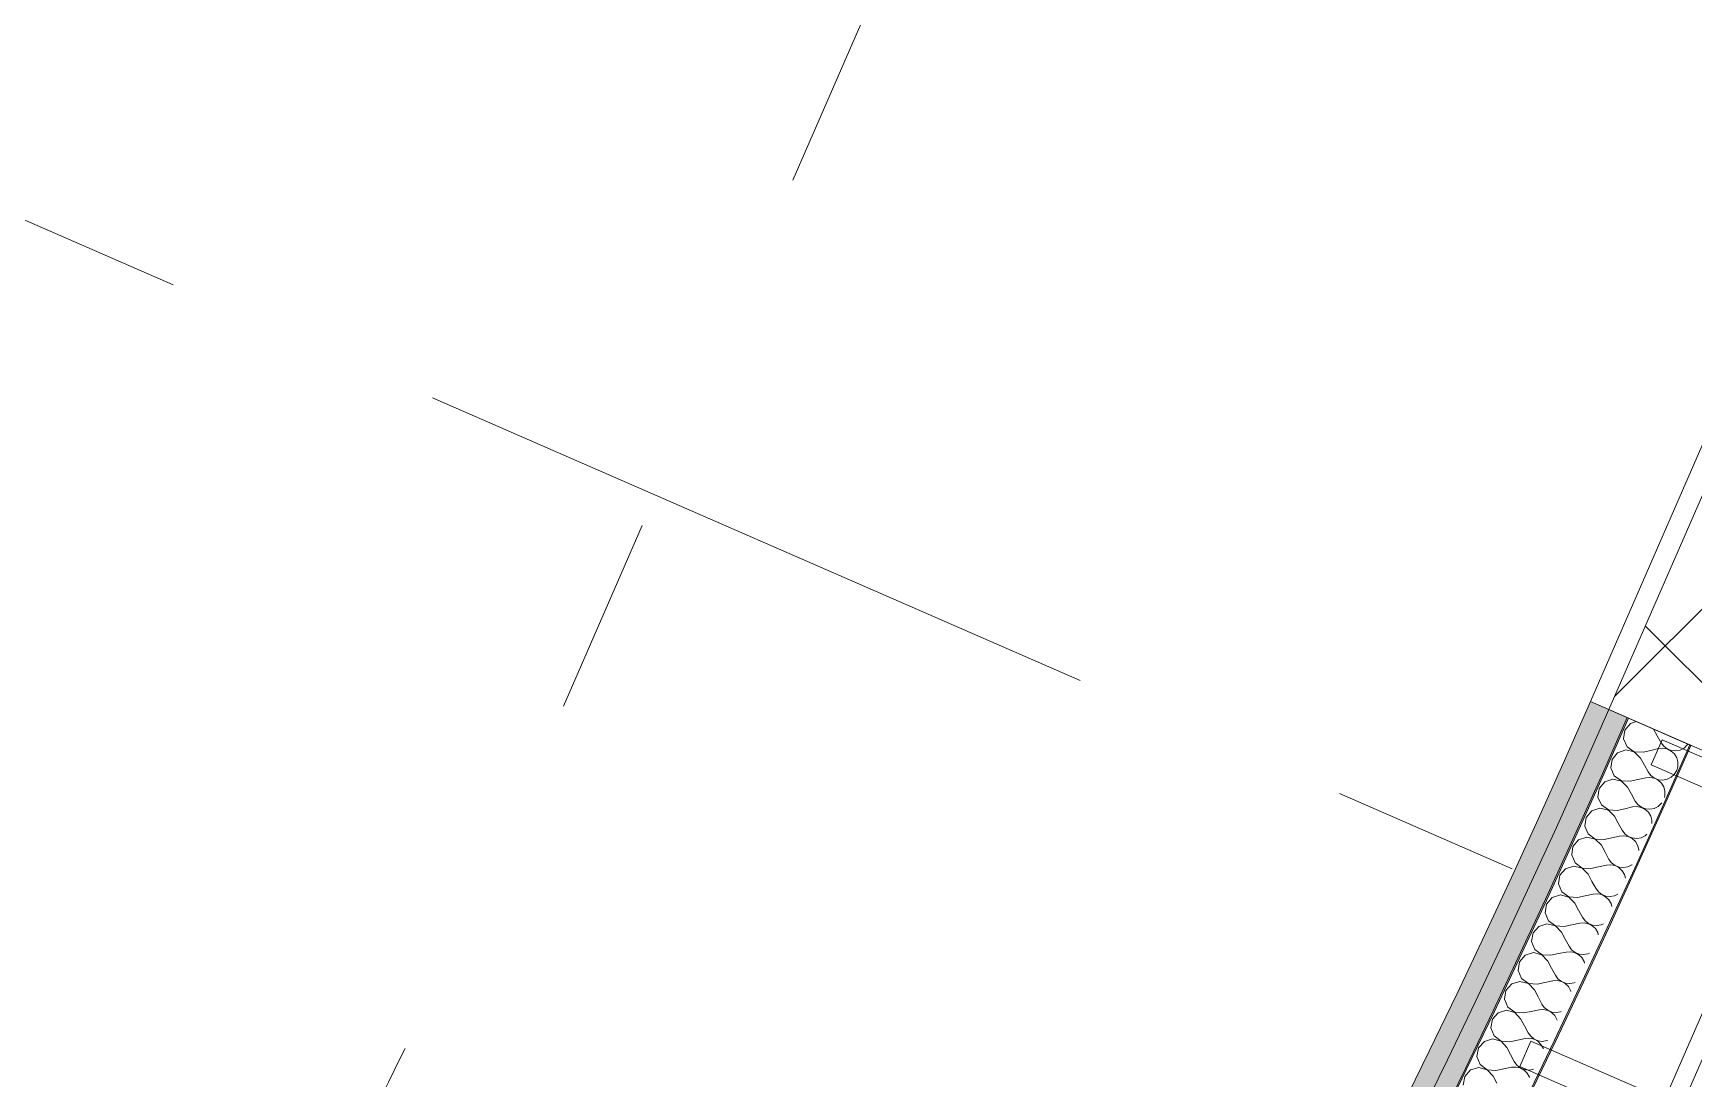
# Model space of a CAD drawing. Header units: millimetres. Extents: x -50172 to 90294, y -80883 to 956680.
# Drawn here: x -21261 to -20018, y -46654 to -45871 of the extents above; entities that cross this region are included whole.
import ezdxf
from ezdxf.enums import TextEntityAlignment as Align

# ---------------------------------------------------------------- set-up
doc = ezdxf.new("R2010")
doc.units = ezdxf.units.MM
doc.header["$MEASUREMENT"] = 0
doc.linetypes.add('Dashed', pattern=[564.444447, 282.222223, -282.222223])
doc.linetypes.add('Double Dashed', pattern=[1093.611073, 529.166651, -211.666656, 141.111112, -211.666656])
for name, color, linetype in [('COLUMN.IFC Import', 7, 'Continuous'), ('New_A-15-MG_Structural_Grid_Phase_2', 7, 'Continuous'), ('New_A-25-M_Wall_Int', 7, 'Continuous')]:
    doc.layers.add(name, color=color, linetype=linetype)
for name, color, linetype, lineweight in [('COLUMN.IFC Import_Pen_No__2', 8, 'Continuous', 15), ('New_A-25-M_Wall_Int_Pen_No__1', 7, 'Continuous', 13), ('New_A-25-M_Wall_Int_Pen_No__150', 7, 'Continuous', 0), ('New_A-35-M_FFE_Sanitary_Pen_No__1', 7, 'Continuous', 13), ('New_A-95-P_Drawing_Pen_No__191', 7, 'Continuous', 5)]:
    doc.layers.add(name, color=color, linetype=linetype, lineweight=lineweight)
for name, color, linetype, lineweight, true_color in [('New_A-15-MG_Structural_Grid_Phase_2_Pen_No__222', 7, 'Continuous', 13, 0x65af33), ('New_A-25-M_Wall_Int_Pen_No__107', 7, 'Continuous', 15, 0xa6a6a6), ('New_A-25-M_Wall_Int_Pen_No__81', 7, 'Continuous', 20, 0x6a6a6a)]:
    doc.layers.add(name, color=color, linetype=linetype, lineweight=lineweight, true_color=true_color)
doc.styles.add('GENERATED_STYLE_4', font='')
doc.styles.get('GENERATED_STYLE_4').set_extended_font_data('Swis721 BT')

# ---------------------------------------------------------------- blocks, each defined once
blk = doc.blocks.new('*X416')
at = {"layer": 'New_A-25-M_Wall_Int_Pen_No__150', "linetype": 'Continuous'}
for p, q in [((-20061, -46386.2), (-20065.4, -46387.7)), ((-20069.6, -46392.7), (-20070.5, -46399.2)), ((-20065.4, -46387.7), (-20069.6, -46392.7)), ((-20048.2, -46391.8), (-20045.4, -46396.8)), ((-20045.4, -46396.8), (-20042.5, -46402)), ((-20075, -46409.5), (-20079.2, -46414.5)), ((-20068.9, -46407.4), (-20075, -46409.5)), ((-20070.5, -46399.2), (-20067.8, -46405.1)), ((-20062.5, -46408.9), (-20068.9, -46407.4)), ((-20067.8, -46405.1), (-20062.5, -46408.8)), ((-20062.5, -46408.8), (-20056, -46409.1)), ((-20057.9, -46413.5), (-20062.5, -46408.9)), ((-20056, -46409.1), (-20050.2, -46407.8)), ((-20050.2, -46407.8), (-20044.4, -46406.4)), ((-20041.1, -46406.1), (-20044.4, -46406.4)), ((-20042.5, -46402), (-20040.5, -46404.7)), ((-20037.9, -46406.7), (-20041.1, -46406.1)), ((-20040.5, -46404.7), (-20037.8, -46406.6)), ((-20034.9, -46408.2), (-20037.9, -46406.7)), ((-20037.8, -46406.6), (-20034.8, -46407.8)), ((-20032.5, -46410.4), (-20034.9, -46408.2)), ((-20034.8, -46407.8), (-20031.5, -46408.1)), ((-20030.8, -46413.2), (-20032.5, -46410.4)), ((-20031.5, -46408.1), (-20028.3, -46407.5)), ((-20028.3, -46407.5), (-20025.3, -46406)), ((-20025.3, -46406), (-20022.9, -46403.7)), ((-20022.9, -46403.7), (-20022.5, -46403.1)), ((-20079.2, -46414.5), (-20080.1, -46420.9)), ((-20080.1, -46420.9), (-20077.5, -46426.9)), ((-20057.9, -46413.5), (-20055, -46418.7)), ((-20055, -46418.7), (-20052.1, -46423.9)), ((-20032.6, -46425.7), (-20030.8, -46422.8)), ((-20029.9, -46416.4), (-20030.8, -46413.2)), ((-20030.8, -46422.8), (-20029.9, -46419.7)), ((-20029.9, -46419.7), (-20029.9, -46416.4)), ((-20088.9, -46436.2), (-20089.8, -46442.7)), ((-20084.7, -46431.2), (-20088.9, -46436.2)), ((-20078.5, -46429.2), (-20084.7, -46431.2)), ((-20072.2, -46430.7), (-20078.5, -46429.2)), ((-20077.5, -46426.9), (-20072.2, -46430.6)), ((-20072.2, -46430.6), (-20065.7, -46430.9)), ((-20067.6, -46435.3), (-20072.2, -46430.7)), ((-20067.6, -46435.3), (-20064.7, -46440.5)), ((-20065.7, -46430.9), (-20059.8, -46429.6)), ((-20059.8, -46429.6), (-20054, -46428.3)), ((-20050.8, -46428), (-20054, -46428.3)), ((-20052.1, -46423.9), (-20050.1, -46426.5)), ((-20047.5, -46428.6), (-20050.8, -46428)), ((-20050.1, -46426.5), (-20047.5, -46428.5)), ((-20047.5, -46428.5), (-20044.4, -46429.7)), ((-20044.6, -46430.1), (-20047.5, -46428.6)), ((-20042.2, -46432.3), (-20044.6, -46430.1)), ((-20044.4, -46429.7), (-20041.2, -46430)), ((-20040.5, -46435.1), (-20042.2, -46432.3)), ((-20041.2, -46430), (-20037.9, -46429.4)), ((-20039.6, -46438.3), (-20040.5, -46435.1)), ((-20037.9, -46429.4), (-20035, -46427.9)), ((-20035, -46427.9), (-20032.6, -46425.7)), ((-20089.8, -46442.7), (-20087.2, -46448.6)), ((-20087.2, -46448.6), (-20081.9, -46452.3)), ((-20064.7, -46440.5), (-20061.8, -46445.7)), ((-20061.8, -46445.7), (-20059.8, -46448.3)), ((-20059.8, -46448.3), (-20057.2, -46450.3)), ((-20044.7, -46449.8), (-20042.3, -46447.5)), ((-20042.3, -46447.5), (-20042, -46447)), ((-20040, -46443.1), (-20039.6, -46441.6)), ((-20039.6, -46441.6), (-20039.6, -46438.3)), ((-20098.6, -46457.9), (-20099.6, -46464.4)), ((-20094.4, -46453), (-20098.6, -46457.9)), ((-20088.3, -46450.9), (-20094.4, -46453)), ((-20081.9, -46452.4), (-20088.3, -46450.9)), ((-20081.9, -46452.3), (-20075.4, -46452.7)), ((-20077.4, -46457.1), (-20081.9, -46452.4)), ((-20077.4, -46457.1), (-20074.5, -46462.3)), ((-20075.4, -46452.7), (-20069.6, -46451.4)), ((-20069.6, -46451.4), (-20063.8, -46450.1)), ((-20060.5, -46449.8), (-20063.8, -46450.1)), ((-20057.3, -46450.4), (-20060.5, -46449.8)), ((-20054.3, -46451.9), (-20057.3, -46450.4)), ((-20057.2, -46450.3), (-20054.2, -46451.5)), ((-20051.9, -46454.1), (-20054.3, -46451.9)), ((-20054.2, -46451.5), (-20050.9, -46451.8)), ((-20050.2, -46456.9), (-20051.9, -46454.1)), ((-20050.9, -46451.8), (-20047.7, -46451.2)), ((-20049.4, -46460.1), (-20050.2, -46456.9)), ((-20049.4, -46462.4), (-20049.4, -46460.1)), ((-20047.7, -46451.2), (-20044.7, -46449.8)), ((-20098.1, -46472.6), (-20104.2, -46474.6)), ((-20099.6, -46464.4), (-20097, -46470.3)), ((-20091.7, -46474.2), (-20098.1, -46472.6)), ((-20097, -46470.3), (-20091.7, -46474.1)), ((-20085.2, -46474.5), (-20079.4, -46473.2)), ((-20079.4, -46473.2), (-20073.6, -46471.9)), ((-20074.5, -46462.3), (-20071.6, -46467.5)), ((-20070.3, -46471.6), (-20073.6, -46471.9)), ((-20071.6, -46467.5), (-20069.6, -46470.1)), ((-20067.1, -46472.2), (-20070.3, -46471.6)), ((-20069.6, -46470.1), (-20067, -46472.1)), ((-20064.2, -46473.7), (-20067.1, -46472.2)), ((-20067, -46472.1), (-20064, -46473.3)), ((-20064, -46473.3), (-20060.7, -46473.7)), ((-20060.7, -46473.7), (-20057.5, -46473.1)), ((-20057.5, -46473.1), (-20054.5, -46471.6)), ((-20054.5, -46471.6), (-20053.2, -46470.5)), ((-20108.5, -46479.6), (-20109.4, -46486)), ((-20104.2, -46474.6), (-20108.5, -46479.6)), ((-20091.7, -46474.1), (-20085.2, -46474.5)), ((-20087.2, -46478.8), (-20091.7, -46474.2)), ((-20087.2, -46478.8), (-20084.3, -46484)), ((-20084.3, -46484), (-20081.5, -46489.3)), ((-20061.7, -46476), (-20064.2, -46473.7)), ((-20060.1, -46478.8), (-20061.7, -46476)), ((-20059.2, -46482), (-20060.1, -46478.8)), ((-20059.2, -46482.8), (-20059.2, -46482)), ((-20114.1, -46496.3), (-20118.4, -46501.2)), ((-20107.9, -46494.3), (-20114.1, -46496.3)), ((-20109.4, -46486), (-20106.9, -46492)), ((-20101.6, -46495.9), (-20107.9, -46494.3)), ((-20106.9, -46492), (-20101.6, -46495.8)), ((-20101.6, -46495.8), (-20095.1, -46496.2)), ((-20097.1, -46500.5), (-20101.6, -46495.9)), ((-20095.1, -46496.2), (-20089.3, -46494.9)), ((-20089.3, -46494.9), (-20083.4, -46493.6)), ((-20080.2, -46493.3), (-20083.4, -46493.6)), ((-20081.5, -46489.3), (-20079.5, -46491.9)), ((-20076.9, -46494), (-20080.2, -46493.3)), ((-20079.5, -46491.9), (-20076.9, -46493.9)), ((-20076.9, -46493.9), (-20073.9, -46495.1)), ((-20074, -46495.5), (-20076.9, -46494)), ((-20071.6, -46497.8), (-20074, -46495.5)), ((-20073.9, -46495.1), (-20070.6, -46495.5)), ((-20069.9, -46500.6), (-20071.6, -46497.8)), ((-20070.6, -46495.5), (-20067.3, -46494.9)), ((-20067.3, -46494.9), (-20064.4, -46493.4)), ((-20064.4, -46493.4), (-20064.2, -46493.3)), ((-20118.4, -46501.2), (-20119.3, -46507.7)), ((-20119.3, -46507.7), (-20116.8, -46513.7)), ((-20097.1, -46500.5), (-20094.2, -46505.8)), ((-20094.2, -46505.8), (-20091.4, -46511)), ((-20069.2, -46503.5), (-20069.9, -46500.6)), ((-20128.3, -46522.9), (-20129.3, -46529.3)), ((-20124.1, -46517.9), (-20128.3, -46522.9)), ((-20117.9, -46515.9), (-20124.1, -46517.9)), ((-20111.6, -46517.5), (-20117.9, -46515.9)), ((-20116.8, -46513.7), (-20111.5, -46517.4)), ((-20107, -46522.2), (-20111.6, -46517.5)), ((-20111.5, -46517.4), (-20105, -46517.9)), ((-20107, -46522.2), (-20104.2, -46527.4)), ((-20105, -46517.9), (-20099.2, -46516.6)), ((-20099.2, -46516.6), (-20093.4, -46515.3)), ((-20090.1, -46515.1), (-20093.4, -46515.3)), ((-20091.4, -46511), (-20089.4, -46513.6)), ((-20086.9, -46515.7), (-20090.1, -46515.1)), ((-20089.4, -46513.6), (-20086.8, -46515.7)), ((-20084, -46517.3), (-20086.9, -46515.7)), ((-20086.8, -46515.7), (-20083.8, -46516.9)), ((-20081.6, -46519.5), (-20084, -46517.3)), ((-20083.8, -46516.9), (-20080.5, -46517.2)), ((-20079.9, -46522.3), (-20081.6, -46519.5)), ((-20080.5, -46517.2), (-20077.3, -46516.6)), ((-20079.3, -46524.6), (-20079.9, -46522.3)), ((-20077.3, -46516.6), (-20074.9, -46515.5)), ((-20129.3, -46529.3), (-20126.8, -46535.3)), ((-20126.8, -46535.3), (-20121.5, -46539.1)), ((-20104.2, -46527.4), (-20101.4, -46532.7)), ((-20101.4, -46532.7), (-20099.4, -46535.3)), ((-20099.4, -46535.3), (-20096.9, -46537.4)), ((-20138.3, -46544.4), (-20139.4, -46550.9)), ((-20134.1, -46539.5), (-20138.3, -46544.4)), ((-20127.9, -46537.6), (-20134.1, -46539.5)), ((-20121.6, -46539.2), (-20127.9, -46537.6)), ((-20117.1, -46543.8), (-20121.6, -46539.2)), ((-20121.5, -46539.1), (-20115, -46539.5)), ((-20117.1, -46543.8), (-20114.2, -46549.1)), ((-20115, -46539.5), (-20109.2, -46538.3)), ((-20109.2, -46538.3), (-20103.4, -46537)), ((-20100.1, -46536.8), (-20103.4, -46537)), ((-20096.9, -46537.5), (-20100.1, -46536.8)), ((-20096.9, -46537.4), (-20093.8, -46538.6)), ((-20094, -46539), (-20096.9, -46537.5)), ((-20091.6, -46541.2), (-20094, -46539)), ((-20093.8, -46538.6), (-20090.5, -46538.9)), ((-20089.9, -46544.1), (-20091.6, -46541.2)), ((-20090.5, -46538.9), (-20087.3, -46538.4)), ((-20089.5, -46545.7), (-20089.9, -46544.1)), ((-20087.3, -46538.4), (-20085.6, -46537.5)), ((-20138, -46559.1), (-20144.2, -46561.1)), ((-20139.4, -46550.9), (-20136.9, -46556.9)), ((-20131.7, -46560.8), (-20138, -46559.1)), ((-20136.9, -46556.9), (-20131.6, -46560.7)), ((-20125.1, -46561.1), (-20119.3, -46559.9)), ((-20119.3, -46559.9), (-20113.5, -46558.7)), ((-20114.2, -46549.1), (-20111.4, -46554.4)), ((-20110.2, -46558.5), (-20113.5, -46558.7)), ((-20111.4, -46554.4), (-20109.5, -46557)), ((-20107, -46559.1), (-20110.2, -46558.5)), ((-20109.5, -46557), (-20106.9, -46559)), ((-20104.1, -46560.7), (-20107, -46559.1)), ((-20106.9, -46559), (-20103.9, -46560.3)), ((-20103.9, -46560.3), (-20100.6, -46560.6)), ((-20100.6, -46560.6), (-20097.4, -46560.1)), ((-20097.4, -46560.1), (-20096.1, -46559.5)), ((-20148.4, -46566), (-20149.5, -46572.4)), ((-20149.5, -46572.4), (-20147, -46578.4)), ((-20144.2, -46561.1), (-20148.4, -46566)), ((-20127.2, -46565.5), (-20131.7, -46560.8)), ((-20131.6, -46560.7), (-20125.1, -46561.1)), ((-20127.2, -46565.5), (-20124.4, -46570.7)), ((-20124.4, -46570.7), (-20121.6, -46576)), ((-20101.7, -46562.9), (-20104.1, -46560.7)), ((-20100, -46565.8), (-20101.7, -46562.9)), ((-20099.7, -46567), (-20100, -46565.8)), ((-20154.3, -46582.6), (-20158.6, -46587.5)), ((-20148.1, -46580.7), (-20154.3, -46582.6)), ((-20141.8, -46582.3), (-20148.1, -46580.7)), ((-20147, -46578.4), (-20141.8, -46582.2)), ((-20141.8, -46582.2), (-20135.3, -46582.7)), ((-20137.3, -46587), (-20141.8, -46582.3)), ((-20135.3, -46582.7), (-20129.4, -46581.5)), ((-20129.4, -46581.5), (-20123.6, -46580.3)), ((-20120.3, -46580.1), (-20123.6, -46580.3)), ((-20121.6, -46576), (-20119.7, -46578.7)), ((-20117.1, -46580.8), (-20120.3, -46580.1)), ((-20119.7, -46578.7), (-20117.1, -46580.7)), ((-20117.1, -46580.7), (-20114, -46581.9)), ((-20114.2, -46582.3), (-20117.1, -46580.8)), ((-20111.9, -46584.6), (-20114.2, -46582.3)), ((-20114, -46581.9), (-20110.8, -46582.3)), ((-20110.2, -46587.4), (-20111.9, -46584.6)), ((-20110.8, -46582.3), (-20107.5, -46581.8)), ((-20107.5, -46581.8), (-20106.7, -46581.4)), ((-20158.6, -46587.5), (-20159.7, -46593.9)), ((-20159.7, -46593.9), (-20157.2, -46599.9)), ((-20137.3, -46587), (-20134.5, -46592.3)), ((-20134.5, -46592.3), (-20131.8, -46597.6)), ((-20131.8, -46597.6), (-20129.9, -46600.3)), ((-20110, -46588.3), (-20110.2, -46587.4)), ((-20168.8, -46609), (-20169.9, -46615.4)), ((-20164.5, -46604.1), (-20168.8, -46609)), ((-20158.3, -46602.2), (-20164.5, -46604.1)), ((-20152, -46603.9), (-20158.3, -46602.2)), ((-20157.2, -46599.9), (-20152, -46603.8)), ((-20152, -46603.8), (-20145.5, -46604.3)), ((-20147.6, -46608.6), (-20152, -46603.9)), ((-20147.6, -46608.6), (-20144.8, -46613.9)), ((-20145.5, -46604.3), (-20139.7, -46603.1)), ((-20139.7, -46603.1), (-20133.8, -46601.9)), ((-20130.5, -46601.7), (-20133.8, -46601.9)), ((-20127.3, -46602.4), (-20130.5, -46601.7)), ((-20129.9, -46600.3), (-20127.3, -46602.3)), ((-20127.3, -46602.3), (-20124.3, -46603.6)), ((-20124.4, -46603.9), (-20127.3, -46602.4)), ((-20122.1, -46606.2), (-20124.4, -46603.9)), ((-20124.3, -46603.6), (-20121, -46604)), ((-20120.4, -46609.1), (-20122.1, -46606.2)), ((-20121, -46604), (-20117.7, -46603.4)), ((-20120.3, -46609.7), (-20120.4, -46609.1)), ((-20117.7, -46603.4), (-20117.2, -46603.1)), ((-20169.9, -46615.4), (-20167.5, -46621.4)), ((-20167.5, -46621.4), (-20162.3, -46625.3)), ((-20144.8, -46613.9), (-20142, -46619.2)), ((-20142, -46619.2), (-20140.1, -46621.8)), ((-20140.1, -46621.8), (-20137.6, -46623.9)), ((-20179.2, -46630.4), (-20180.3, -46636.8)), ((-20174.8, -46625.6), (-20179.2, -46630.4)), ((-20168.6, -46623.7), (-20174.8, -46625.6)), ((-20162.3, -46625.4), (-20168.6, -46623.7)), ((-20162.3, -46625.3), (-20155.8, -46625.8)), ((-20157.9, -46630.1), (-20162.3, -46625.4)), ((-20157.9, -46630.1), (-20155.1, -46635.4)), ((-20155.8, -46625.8), (-20149.9, -46624.6)), ((-20149.9, -46624.6), (-20144.1, -46623.5)), ((-20140.8, -46623.3), (-20144.1, -46623.5)), ((-20137.6, -46624), (-20140.8, -46623.3)), ((-20137.6, -46623.9), (-20134.5, -46625.2)), ((-20134.7, -46625.5), (-20137.6, -46624)), ((-20132.4, -46627.8), (-20134.7, -46625.5)), ((-20134.5, -46625.2), (-20131.3, -46625.6)), ((-20130.7, -46630.7), (-20132.4, -46627.8)), ((-20131.3, -46625.6), (-20128, -46625)), ((-20130.6, -46631.1), (-20130.7, -46630.7)), ((-20128, -46625), (-20127.6, -46624.8)), ((-20185.2, -46647), (-20189.5, -46651.9)), ((-20179, -46645.1), (-20185.2, -46647)), ((-20180.3, -46636.8), (-20177.9, -46642.9)), ((-20172.7, -46646.8), (-20179, -46645.1)), ((-20177.9, -46642.9), (-20172.6, -46646.8)), ((-20168.2, -46651.6), (-20172.7, -46646.8)), ((-20172.6, -46646.8), (-20166.1, -46647.3)), ((-20166.1, -46647.3), (-20160.3, -46646.2)), ((-20160.3, -46646.2), (-20154.5, -46645)), ((-20155.1, -46635.4), (-20152.4, -46640.7)), ((-20151.2, -46644.8), (-20154.5, -46645)), ((-20152.4, -46640.7), (-20150.5, -46643.4)), ((-20148, -46645.5), (-20151.2, -46644.8)), ((-20150.5, -46643.4), (-20147.9, -46645.4)), ((-20145.1, -46647.1), (-20148, -46645.5)), ((-20147.9, -46645.4), (-20144.9, -46646.7)), ((-20142.7, -46649.4), (-20145.1, -46647.1)), ((-20144.9, -46646.7), (-20141.6, -46647.1)), ((-20141.6, -46647.1), (-20138.4, -46646.6)), ((-20138.4, -46646.6), (-20138, -46646.4)), ((-20189.5, -46651.9), (-20190.7, -46658.3)), ((-20168.2, -46651.6), (-20165.5, -46656.9)), ((-20141.1, -46652.3), (-20142.7, -46649.4)), ((-20141, -46652.7), (-20141.1, -46652.3))]:
    blk.add_line(p, q, dxfattribs=at)
blk = doc.blocks.new('Wall_96_1', base_point=(-29918.5, -50217.2))
at = {"layer": 'New_A-25-M_Wall_Int_Pen_No__107', "linetype": 'Continuous'}
for points in [[(-20095.3, -46371.2, -0.413614), (-29918.5, -50217.2), (-29924.5, -50231, 0.413614), (-20081.5, -46377.2)], [(-20081.5, -46377.2, -0.413614), (-29924.5, -50231), (-29930.5, -50244.7, 0.413614), (-20067.8, -46383.2)]]:
    blk.add_hatch(color=256, dxfattribs=at).paths.add_polyline_path(points)
at = {"layer": 'New_A-25-M_Wall_Int_Pen_No__81', "linetype": 'Continuous', "lineweight": 0, "true_color": 0x353535}
for points in [[(-20067.8, -46383.2, -0.413614), (-29930.5, -50244.7), (-29930.9, -50245.6, 0.413614), (-20066.9, -46383.6)], [(-20021.1, -46403.7, -0.413614), (-29950.8, -50291.5), (-29951.2, -50292.4, 0.413614), (-20020.2, -46404.1)]]:
    blk.add_hatch(color=250, dxfattribs=at).paths.add_polyline_path(points)
at = {"layer": 'New_A-25-M_Wall_Int_Pen_No__1', "linetype": 'Continuous', "flags": 128}
blk.add_lwpolyline([(-20020.2, -46404.1), (-20095.3, -46371.2)], dxfattribs=at)
at = {"layer": 'New_A-25-M_Wall_Int_Pen_No__1', "linetype": 'Continuous'}
for radius in [7467.1, 7498.1, 7497.1, 7482.1, 7549.1, 7548.1]:
    blk.add_arc((-26933.8, -43372.5), radius, 246.44045, 336.32308, dxfattribs=at)
at = {"layer": 'New_A-25-M_Wall_Int', "color": 250, "lineweight": 50, "true_color": 0x2a2a2a}
blk.add_blockref('*X416', (0, 0), dxfattribs=at)
blk = doc.blocks.new('Wall_265_1', base_point=(-17631.9, -40721.6))
at = {"layer": 'New_A-25-M_Wall_Int_Pen_No__107', "linetype": 'Continuous'}
h = blk.add_hatch(dxfattribs=at)
h.set_pattern_fill('Plaster_0001', color=256, style=0, pattern_type=2)
h.set_pattern_definition([(246.44172, (0, 0), (-158.76914, 69.2269), [0, -100]), (246.44172, (59.4, -80.45), (-158.76914, 69.2269), [0, -100])])
h.paths.add_polyline_path([(-17631.9, -40721.6), (-20095.3, -46371.2), (-20081.5, -46377.2), (-17618.2, -40727.6)])
h = blk.add_hatch(dxfattribs=at)
h.set_pattern_fill('Concrete_Block_0001', color=256, style=0, pattern_type=2)
h.set_pattern_definition([(45, (0, 0), (-91.92388, 91.92388), []), (135, (0, 0), (91.92388, 91.92388), [])])
h.paths.add_polyline_path([(-17618.2, -40727.6), (-20081.5, -46377.2), (-19953.2, -46433.1), (-17489.8, -40783.5)])
at = {"layer": 'New_A-25-M_Wall_Int_Pen_No__1', "linetype": 'Continuous'}
blk.add_line((-17618.2, -40727.6), (-20081.5, -46377.2), dxfattribs=at)
at = {"layer": 'New_A-25-M_Wall_Int_Pen_No__1', "linetype": 'Continuous', "flags": 128}
for points in [[(-17631.9, -40721.6), (-20095.3, -46371.2)], [(-20095.3, -46371.2), (-19953.2, -46433.1)]]:
    blk.add_lwpolyline(points, dxfattribs=at)
blk = doc.blocks.new('Wall_414_1', base_point=(-16752.7, -48155.9))
at = {"layer": 'New_A-25-M_Wall_Int_Pen_No__1', "linetype": 'Continuous', "flags": 128}
blk.add_lwpolyline([(-19939.4, -46439.1), (-20059.3, -46714.1)], dxfattribs=at)
blk = doc.blocks.new('Column 19')
at = {"layer": 'COLUMN.IFC Import_Pen_No__2', "linetype": 'Continuous'}
for p, q in [((-129.4, 133.35), (129.4, 133.35)), ((-129.4, 112.85), (-129.4, 133.35)), ((129.4, 133.35), (129.4, 112.85)), ((-6.4, 112.85), (-129.4, 112.85)), ((-6.4, -112.85), (-6.4, 112.85)), ((6.4, 112.85), (6.4, -112.85)), ((129.4, 112.85), (6.4, 112.85)), ((-129.4, -112.85), (-6.4, -112.85)), ((-129.4, -133.35), (-129.4, -112.85)), ((6.4, -112.85), (129.4, -112.85)), ((129.4, -112.85), (129.4, -133.35)), ((129.4, -133.35), (-129.4, -133.35))]:
    blk.add_line(p, q, dxfattribs=at)
blk = doc.blocks.new('Column 140')
at = {"layer": 'COLUMN.IFC Import_Pen_No__2', "linetype": 'Continuous'}
for p, q in [((-129.4, 133.35), (129.4, 133.35)), ((-129.4, 112.85), (-129.4, 133.35)), ((129.4, 133.35), (129.4, 112.85)), ((-6.4, 112.85), (-129.4, 112.85)), ((-6.4, -112.85), (-6.4, 112.85)), ((6.4, 112.85), (6.4, -112.85)), ((129.4, 112.85), (6.4, 112.85)), ((-129.4, -112.85), (-6.4, -112.85)), ((-129.4, -133.35), (-129.4, -112.85)), ((6.4, -112.85), (129.4, -112.85)), ((129.4, -112.85), (129.4, -133.35)), ((129.4, -133.35), (-129.4, -133.35))]:
    blk.add_line(p, q, dxfattribs=at)
blk = doc.blocks.new('Standard grid marker_42')
at = {"layer": 'New_A-15-MG_Structural_Grid_Phase_2_Pen_No__222', "linetype": 'Double Dashed'}
blk.add_line((16869.3, 0), (23548.5, 0), dxfattribs=at)
at = {"layer": 'New_A-15-MG_Structural_Grid_Phase_2_Pen_No__222', "style": 'GENERATED_STYLE_4'}
for tag, p in [('AC_MarkerText_1_0', (-500, 43.4)), ('AC_MarkerText_1_1', (24048.5, 43.4))]:
    blk.add_attdef(tag, text='', height=350, rotation=180, dxfattribs=at).set_placement(p, align=Align.MIDDLE_CENTER)

msp = doc.modelspace()

# ---------------------------------------------------------------- linework, layer by layer
at = {"layer": 'New_A-35-M_FFE_Sanitary_Pen_No__1', "linetype": 'Dashed'}
msp.add_arc((-26783.5, -43782), 6769.9, 246.44041, 336.44041, dxfattribs=at)
at = {"layer": 'New_A-95-P_Drawing_Pen_No__191', "linetype": 'Dashed'}
msp.add_line((-18549.2, -41065.5), (-20860, -46365), dxfattribs=at)
msp.add_arc((-26775.4, -43793.3), 6450.2, 246.15967, 336.50368, dxfattribs=at)

# ---------------------------------------------------------------- block references
at = {"layer": 'COLUMN.IFC Import', "linetype": 'Continuous', "zscale": 1000, "rotation": 336.4404115839877}
for name in ['Column 19', 'Column 140']:
    msp.add_blockref(name, (-19976.3, -46573.8), dxfattribs=at)
at = {"layer": 'New_A-15-MG_Structural_Grid_Phase_2', "color": 8, "linetype": 'Continuous', "lineweight": 15, "zscale": 1000, "rotation": 156.4404115839929}
msp.add_blockref('Standard grid marker_42', (-1.9, -55283.6), dxfattribs=at)
at = {"layer": 'New_A-25-M_Wall_Int', "color": 250, "lineweight": 50, "true_color": 0x2a2a2a}
for name, p in [('Wall_265_1', (-17631.9, -40721.6)), ('Wall_96_1', (-29918.5, -50217.2)), ('Wall_414_1', (-16752.7, -48155.9))]:
    msp.add_blockref(name, p, dxfattribs=at)

doc.saveas('drawing.dxf')
